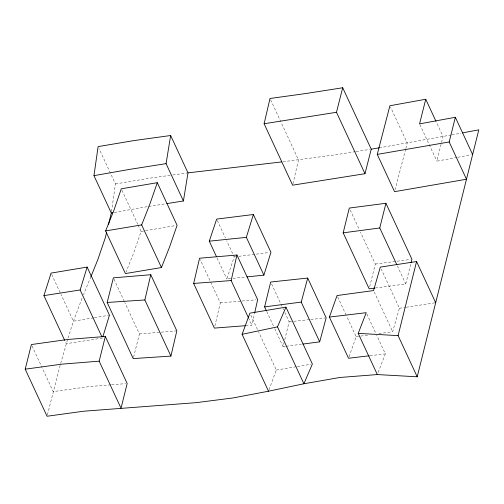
<?xml version="1.0" encoding="UTF-8"?>
<svg xmlns="http://www.w3.org/2000/svg" width="504" height="504" viewBox="0 0 504 504"><rect width="100%" height="100%" fill="white"/><g stroke="black" fill="none" stroke-linecap="round" stroke-linejoin="round"><path stroke-width="0.38" stroke-dasharray="2.52 1.89" d="M111.497 211.617L115.441 183.96L99.067 148.68M245.637 325.685L251.887 325.2L254.614 313.148M292.95 183.777L298.513 159.907L281.093 122.371M214.88 326L220.298 302.879L200.201 259.579M285.365 346.361L283.072 346.658L284.086 342.518M284.76 339.753L289.151 321.791L284.848 312.512M369.678 286.763L375.291 264.058L360.442 232.061M47.389 414.88L60.499 364.033M375.266 288.017L405.758 283.966L410.892 263.397M456.983 157.431L436.855 161.141L443.041 136.508L436.319 122.018M133.566 357.229L139.425 333.982L124.841 302.576M405.651 149.14L395.086 189.655M405.827 148.459L407.213 143.004L390.556 107.125M60.688 363.378L67.435 339.961M378.989 333.604L392.685 331.733L399.426 308.284L381.27 269.168M68.034 338.083L73.408 321.187L82.612 296.717M230.687 278.573L226.825 278.97L234.196 256.889L226.724 240.799M138.115 225.042L141.082 231.437L133.585 253.247L125.943 272.217M349.033 356.813L356.158 336.722L346.601 316.134M269.029 389.806L276.318 370.062L258.709 332.13M378.126 372.488L385.339 353.865L376.74 335.336M90.922 276.664L83.444 294.72M451.238 134.984L380.224 147.634M451.981 134.845L460.921 133.182M457.733 157.292L471.152 154.822M114.295 212.474L147.218 206.69M141.082 231.437L144.837 230.801M145.587 230.674L175.587 225.572M115.441 183.96L151.477 177.906L172.015 175.071M93.687 317.803L73.408 321.187L61.009 294.468M94.443 317.678L108.713 315.296M276.318 370.062L296.591 366.673M297.341 366.547L310.861 364.285M148.73 206.457L165.318 203.837M355.383 151.66L335.015 154.854L283.179 161.74M356.139 151.54L369.722 149.411M102.463 338.052L66.245 343.715L65.003 341.044M399.426 308.284L405.468 307.358M406.224 307.245L434.933 302.828M172.778 174.97L187.23 172.973M356.158 336.722L359.963 336.2M360.719 336.099L367.574 335.16M375.291 264.058L410.395 259.478M286.127 346.261L301.379 344.257M234.196 256.889L235.727 256.7M238.789 256.316L269.382 252.485M369.999 355.692L385.339 353.865M289.151 321.791L293.007 321.382M293.782 321.3L309.973 319.567M310.741 319.486L325.389 317.917M232.999 278.334L245.36 277.055M220.298 302.879L241.315 301.077M242.096 301.014L256.108 299.811M139.425 333.982L160.461 332.231M161.236 332.161L176.041 330.926M110.792 384.842L89.725 386.53L53.229 391.608L42.311 368.077M111.567 384.779L125.616 383.651M419.882 124.57L436.855 161.141M397.404 265.967L405.758 283.966M350.23 210.061L359.201 229.396M374.214 291.929L392.685 331.733M270.635 99.849L280.772 121.691M366.862 314.061L375.782 333.276M337.68 296.913L346.279 315.447M271.618 284.01L282.694 307.875M282.996 308.536L283.613 309.859M266.767 311.529L273.533 326.113M274.768 328.766L283.072 346.658M217.306 220.506L225.427 237.995M250.847 315.195L258.394 331.449M248.434 317.759L251.887 325.2M217.079 257.979L226.825 278.97M121.955 190.228L137.787 224.337M113.986 279.185L124.532 301.909M51.704 274.434L60.694 293.8M32.048 345.971L41.977 367.366"/><path stroke-width="0.76" d="M108.442 224.771L111.302 213.003L93.965 175.65L98.104 146.607L134.14 140.553L170.648 135.519L187.986 172.866L183.418 200.989L166.83 203.603M183.418 200.989L166.081 163.636L170.648 135.519M248.434 317.759L231.16 280.545L236.937 255.024L199.571 258.224L193.662 283.45L214.389 328.104L245.637 325.685M254.772 312.442L257.664 299.678L236.937 255.024M264.115 123.757L270.005 98.482L306.508 93.435L342.714 87.753L371.228 149.178L364.99 173.704L292.622 185.182L264.115 123.757L336.483 112.279L342.714 87.753M170.913 356.095L144.856 299.962L150.765 274.724L113.368 277.849L107.169 302.463L133.226 358.596L170.913 356.095L176.822 330.863L150.765 274.724M106.59 232.382L105.248 237.919L97.77 259.781L90.922 276.664M266.459 310.867L264.613 306.892L270.692 282.026L307.705 278.063L326.164 317.835L319.687 341.851L302.91 344.056M374.504 288.124L369.167 288.83L343.18 232.842L349.297 208.064L385.932 203.288L411.925 259.283L411.069 262.71M105.33 336.464L127.178 383.525L121.023 408.227L99.175 361.166L105.33 336.464L67.876 339.463L31.387 344.541L25.2 369.18L47.048 416.247L83.57 411.233L196.125 402.658L232.804 397.984L268.512 391.217L303.899 383.764L339.835 377.483L377.32 374.56L417.211 376.797L478.8 129.849L462.414 132.905M417.211 376.797L398.097 335.62L416.569 261.532L380.312 267.107L373.571 290.556L337.044 295.546L329.414 317.073L348.529 358.25L369.237 355.786M449.184 141.977L455.345 117.281L419.561 123.883L425.748 99.25L389.913 105.745L377.257 154.4L394.556 191.665L466.484 179.241L449.184 141.977L377.257 154.4M396.787 264.632L379.764 227.972L385.932 203.288M319.687 341.851L301.228 302.085L307.705 278.063M101.846 336.716L80.142 289.97L87.142 267.082L51.087 273.099L43.924 295.627L64.695 340.376M102.854 336.785L109.463 315.17L87.142 267.082M246.903 276.898L263.894 275.14L246.355 237.359L253.373 214.509L216.657 219.108L209.286 241.183L216.43 256.58M263.894 275.14L270.913 252.296L253.373 214.509M157.298 182.681L149.757 204.404L141.655 224.91L161.45 267.542L125.395 273.571L105.607 230.933L113.797 210.615L121.294 188.805L157.298 182.681L177.093 225.319L169.552 247.036L161.45 267.542M268.512 391.217L242.096 334.316L249.902 313.16L285.951 307.131L312.367 364.033L303.899 383.764L277.49 326.863L285.951 307.131M377.32 374.56L358.205 333.377L366.225 312.688L329.414 317.073M242.096 334.316L277.49 326.863M93.965 175.65L129.881 169.338L166.081 163.636M111.302 213.003L112.795 212.738M371.228 149.178L379.474 147.76M105.607 230.933L141.655 224.91M43.924 295.627L80.142 289.97M25.2 369.18L61.721 364.171L99.175 361.166M343.18 232.842L379.764 227.972M264.613 306.892L301.228 302.085M187.986 172.866L281.648 161.923M209.286 241.183L246.355 237.359M193.662 283.45L231.16 280.545M107.169 302.463L144.856 299.962M358.205 333.377L398.097 335.62M455.345 117.281L472.639 154.545M425.748 99.25L435.998 121.332M416.569 261.532L435.683 302.715M336.483 112.279L364.99 173.704"/></g></svg>
